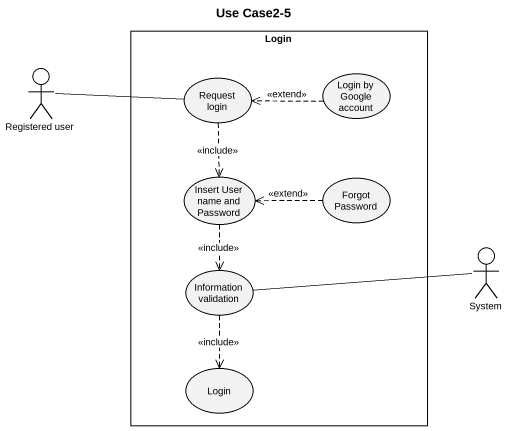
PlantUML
@startuml
title Use Case2-5
rectangle Login {
  usecase "Login by Google account" as Login_by_Google_account
  usecase "Request login" as Request_login
  usecase "Insert User name and Password" as Insert_User_name_and
  usecase "Forgot Password" as Forgot_Password
  usecase "Information validation" as Information_validation
  usecase "Login" as Login_2
}
actor "Registered user" as Registered_user
actor System
Registered_user -right- Request_login
Login_by_Google_account .left.> Request_login : <<extend>>
Request_login ..> Insert_User_name_and : <<include>>
Insert_User_name_and ..> Information_validation : <<include>>
Forgot_Password .left.> Insert_User_name_and : <<extend>>
Information_validation ..> Login_2 : <<include>>
System -left- Information_validation
@enduml
